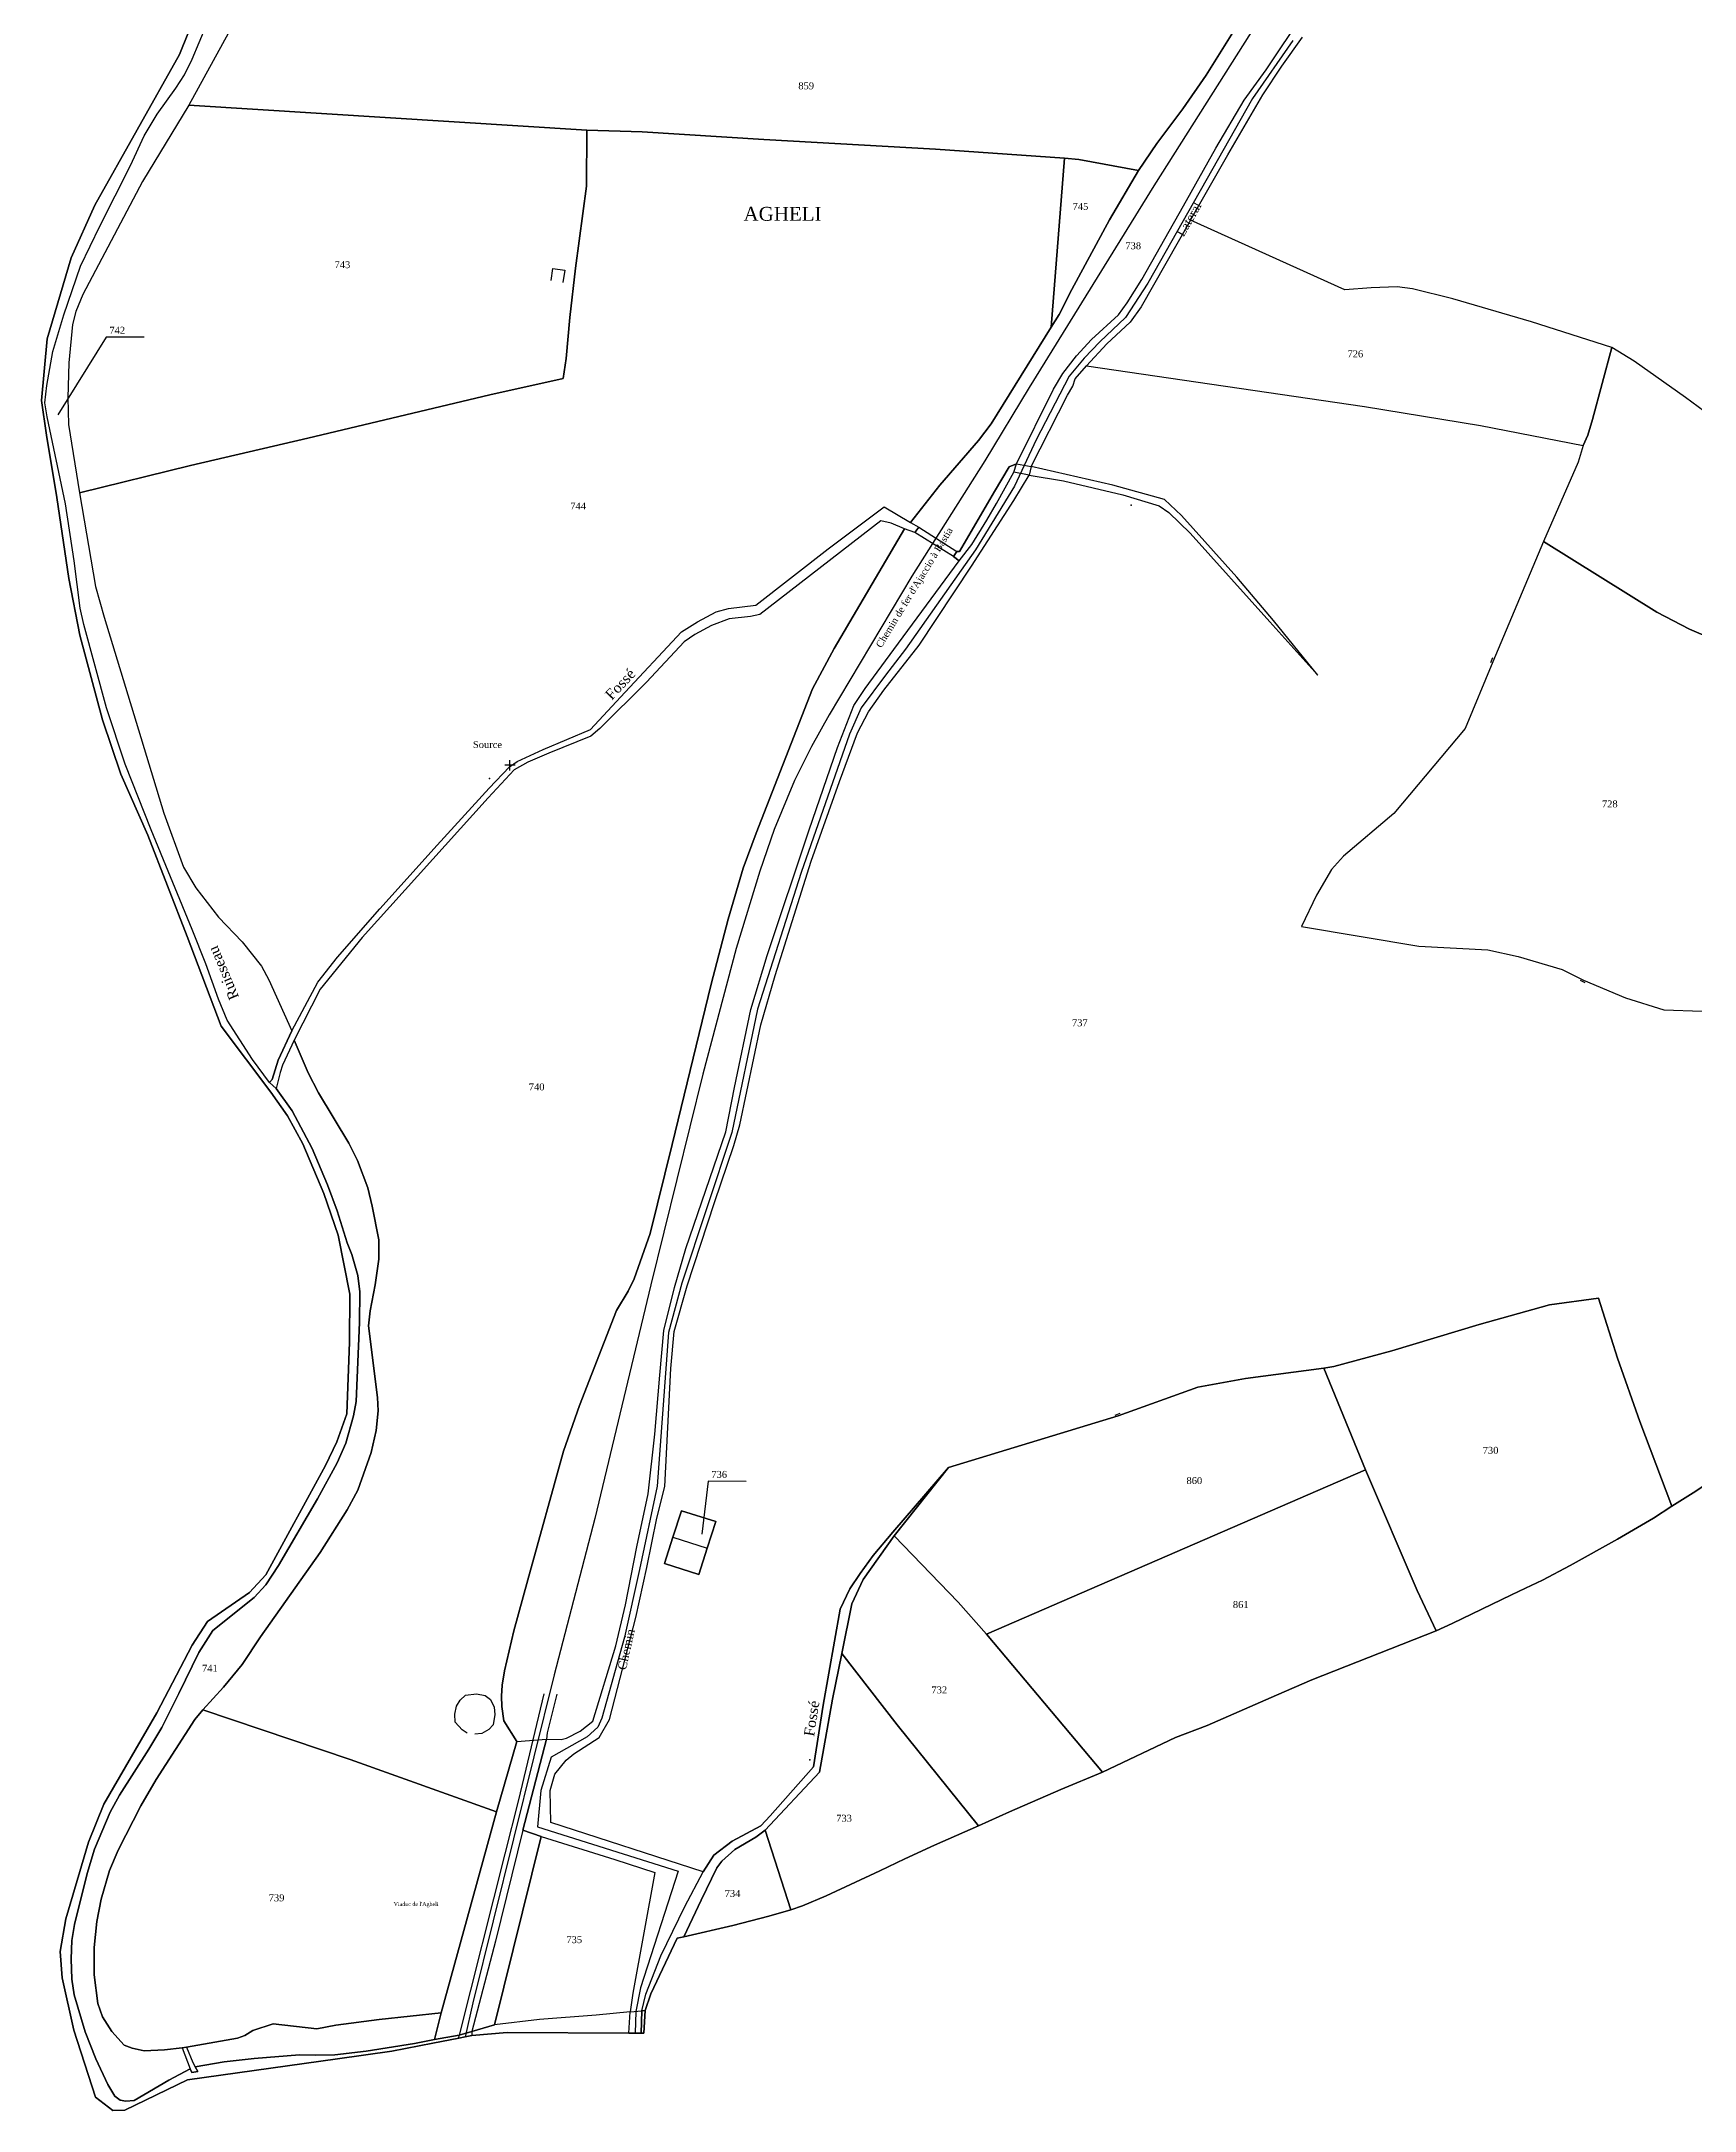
# Model space of a CAD drawing. Extents: x 1206804 to 1210977, y 6152742 to 6157901.
# Drawn here: x 1209074 to 1209551, y 6153873 to 6154469 of the extents above; entities that cross this region are included whole.
import ezdxf

# ---------------------------------------------------------------- set-up
doc = ezdxf.new("R2010")
doc.units = 0
doc.linetypes.add('CONTINU', pattern=[0])
doc.layers.get('0').update_dxf_attribs({"linetype": 'CONTINU'})
for name, color, linetype in [('1FLECHEFL', 7, 'CONTINU'), ('1LIEUDIT', 7, 'CONTINU'), ('1PARCELLE', 7, 'CONTINU'), ('1SUBDSECT', 7, 'CONTINU'), ('1TRONFLUV', 7, 'CONTINU'), ('1TROUPARCELLE', 7, 'CONTINU'), ('1ZONCOMM', 7, 'CONTINU'), ('3BATIDUR', 7, 'CONTINU'), ('3CALVAIRE', 7, 'CONTINU'), ('3CALVAIRETEX', 7, 'CONTINU'), ('3CHEMIN', 7, 'CONTINU'), ('3ENSIMMO', 7, 'CONTINU'), ('3FISCLINE', 7, 'CONTINUOUS'), ('3FLECHEPAR', 7, 'CONTINU'), ('3LIEUDITTEX', 7, 'CONTINU'), ('3MURNONMI', 7, 'CONTINU'), ('3PARCELLETEX', 7, 'CONTINU'), ('3PONT', 7, 'CONTINU'), ('3SNCF', 7, 'CONTINU'), ('3SNCFTEX', 7, 'CONTINU'), ('3TRONFLUVTEX', 7, 'CONTINU'), ('3ZONCOMMTEX', 7, 'CONTINU')]:
    doc.layers.add(name, color=color, linetype=linetype)
doc.styles.get("Standard").update_dxf_attribs({"font": 'Times New Roman'})

# ---------------------------------------------------------------- blocks, each defined once
blk = doc.blocks.new('FLECHRU1')
blk.add_point((0, 0))
blk = doc.blocks.new('MURNOMI')
blk.add_line((-0.75, 0.5), (0.75, 0.5))
blk = doc.blocks.new('DETATOPO')
for points in [[(-1.5, 0), (1.5, 0)], [(0, -1.5), (0, 1.5)]]:
    blk.add_lwpolyline(points)

msp = doc.modelspace()

# ---------------------------------------------------------------- linework, layer by layer
at = {"layer": '1LIEUDIT'}
msp.add_lwpolyline([(1209556.82, 6154055.23), (1209550.1, 6154050.75), (1209543.99, 6154046.9), (1209538.66, 6154043.44), (1209528.3, 6154037.48), (1209514.62, 6154029.81), (1209506.73, 6154025.66), (1209501.78, 6154023.32), (1209497.79, 6154021.41), (1209480.7, 6154013.1), (1209476.05, 6154011.07), (1209440.27, 6153996.88), (1209430.09, 6153992.45), (1209410.1, 6153983.76), (1209400.95, 6153980.29), (1209379.88, 6153970.32), (1209367.9, 6153965.33), (1209353.09, 6153958.86), (1209344.14, 6153954.88), (1209331.51, 6153949.25), (1209322.96, 6153945.3), (1209315.71, 6153941.87), (1209300.25, 6153934.68), (1209293.45, 6153931.76), (1209290.11, 6153930.69), (1209283.78, 6153928.87), (1209273.4, 6153926.18), (1209259.32, 6153922.85), (1209257.32, 6153922.53), (1209249.81, 6153906.43), (1209248.12, 6153901.68), (1209247.79, 6153895.13), (1209246.95, 6153895.13), (1209245.25, 6153895.14), (1209243.44, 6153895.15), (1209208.37, 6153895.33), (1209198.17, 6153894.45), (1209196.32, 6153894.09), (1209194.42, 6153893.72), (1209186.92, 6153892.24), (1209175.13, 6153889.89), (1209159.45, 6153887.69), (1209116.31, 6153881.64), (1209098.25, 6153872.98), (1209094.73, 6153872.81), (1209089.77, 6153876.66), (1209083.52, 6153896), (1209080.14, 6153911.09), (1209079.59, 6153918.66), (1209081.25, 6153928.05), (1209087.71, 6153950.17), (1209092.19, 6153961.07), (1209107.48, 6153987.45), (1209117.57, 6154006.93), (1209122.05, 6154013.69), (1209134.1, 6154022.09), (1209138.81, 6154027.2), (1209156.08, 6154058.67), (1209159.3, 6154065.45), (1209162.22, 6154073.53), (1209162.96, 6154094.15), (1209163.08, 6154108.04), (1209159.72, 6154125.06), (1209155.52, 6154137.01), (1209149.47, 6154151.28), (1209145.07, 6154159.39), (1209140.32, 6154166.2), (1209125.94, 6154185.22), (1209116.21, 6154211.06), (1209104.89, 6154240.26), (1209097.1, 6154257.86), (1209091.82, 6154273.44), (1209085.21, 6154297.89), (1209082.06, 6154314.22), (1209078.65, 6154337.52), (1209075.61, 6154355.45), (1209074.17, 6154365.51), (1209075.84, 6154383.21), (1209082.72, 6154406.6), (1209089.55, 6154421.72), (1209113.96, 6154465.11), (1209131.2, 6154507.91)], dxfattribs=at)
at = {"layer": '1PARCELLE'}
for points in [[(1209390.24, 6154431.72), (1209395.56, 6154439.52), (1209403.06, 6154449.48), (1209409.78, 6154459.17), (1209423.2, 6154480.68), (1209363.8, 6154482.04), (1209350.88, 6154482.64), (1209283.31, 6154484.6), (1209239.78, 6154485.8), (1209237.84, 6154485.78), (1209212.09, 6154488.73), (1209165.38, 6154493.16), (1209141.2, 6154495.15), (1209130.67, 6154476.09), (1209116.69, 6154450.58), (1209231.31, 6154443.34), (1209247.31, 6154442.85), (1209282.32, 6154440.69), (1209331.77, 6154437.91), (1209368.94, 6154435.24), (1209373.06, 6154434.85), (1209390.24, 6154431.72)], [(1209085.12, 6154338.88), (1209117.1, 6154346.73), (1209150.92, 6154354.59), (1209203.35, 6154367.11), (1209224.51, 6154371.84), (1209225.4, 6154377.57), (1209226.41, 6154389.37), (1209228.02, 6154403.59), (1209231.21, 6154427.25), (1209231.31, 6154443.34), (1209116.69, 6154450.58), (1209103.35, 6154428.52), (1209086.16, 6154395.98), (1209084.07, 6154391.06), (1209083.14, 6154387.33), (1209082.07, 6154376.3), (1209081.82, 6154366.24), (1209081.99, 6154358.54), (1209085.12, 6154338.88)], [(1209324.55, 6154330.36), (1209333.03, 6154341.05), (1209344.18, 6154353.94), (1209347.86, 6154358.71), (1209365.16, 6154386.6), (1209368.94, 6154435.24), (1209331.77, 6154437.91), (1209282.32, 6154440.69), (1209247.31, 6154442.85), (1209231.31, 6154443.34), (1209231.21, 6154427.25), (1209228.02, 6154403.59), (1209226.41, 6154389.37), (1209225.4, 6154377.57), (1209224.51, 6154371.84), (1209203.35, 6154367.11), (1209150.92, 6154354.59), (1209117.1, 6154346.73), (1209085.12, 6154338.88), (1209089.73, 6154311.87), (1209092.22, 6154303.04), (1209101.47, 6154272.79), (1209109.49, 6154246.58), (1209115.15, 6154231.02), (1209118.71, 6154225.05), (1209125.2, 6154216.59), (1209132, 6154209.5), (1209137.58, 6154202.52), (1209139.68, 6154198.53), (1209146.35, 6154183.91), (1209153.86, 6154197.92), (1209159.53, 6154205.11), (1209171.65, 6154219.04), (1209188.22, 6154237.36), (1209203.23, 6154253.75), (1209209.04, 6154259.9), (1209211.28, 6154261.47), (1209218.72, 6154264.95), (1209232.39, 6154270.72), (1209241.01, 6154280.01), (1209258.65, 6154298.8), (1209263.21, 6154301.73), (1209268.57, 6154304.55), (1209272.15, 6154305.53), (1209279.99, 6154306.52), (1209300.89, 6154322.7), (1209317.01, 6154334.84), (1209324.55, 6154330.36)], [(1209365.16, 6154386.6), (1209367.38, 6154390.24), (1209371.09, 6154397.44), (1209381.92, 6154417.51), (1209390.24, 6154431.72), (1209373.06, 6154434.85), (1209368.94, 6154435.24), (1209365.16, 6154386.6)], [(1209526.69, 6154380.77), (1209503.5, 6154388.1), (1209480.81, 6154394.77), (1209469.25, 6154397.59), (1209464.85, 6154398.18), (1209457.32, 6154397.89), (1209449.77, 6154397.32), (1209405.3, 6154417.38), (1209391.06, 6154392.43), (1209387.86, 6154388.02), (1209381.15, 6154381.79), (1209375.3, 6154375.44), (1209455.37, 6154363.76), (1209488.82, 6154358.27), (1209518.4, 6154352.47), (1209519.73, 6154355.44), (1209521.13, 6154360.02), (1209526.69, 6154380.77)], [(1209205.32, 6153958.93), (1209211.14, 6153979.18), (1209207.4, 6153985.08), (1209206.82, 6153989.23), (1209206.76, 6153992.24), (1209206.96, 6153995.41), (1209207.59, 6153999.5), (1209210.29, 6154011.04), (1209214.33, 6154025.72), (1209224.6, 6154062.79), (1209229.2, 6154075.96), (1209239.91, 6154103.32), (1209243.28, 6154108.88), (1209244.99, 6154112.39), (1209249.6, 6154125.5), (1209255.89, 6154151.13), (1209267.19, 6154197.3), (1209272.1, 6154216.04), (1209276.42, 6154230.72), (1209280.09, 6154240.84), (1209296.36, 6154282.4), (1209302.58, 6154293.98), (1209322.83, 6154328.51), (1209319, 6154330.08), (1209316.05, 6154330.76), (1209281.15, 6154303.86), (1209278.45, 6154303.26), (1209272.37, 6154302.56), (1209267.29, 6154300.68), (1209262.48, 6154298.03), (1209259.33, 6154295.93), (1209248.57, 6154284.34), (1209235.12, 6154270.98), (1209232.45, 6154268.73), (1209220.35, 6154263.88), (1209214.35, 6154261.24), (1209210.41, 6154259.02), (1209202.88, 6154251.01), (1209166.61, 6154210.75), (1209154.5, 6154195.9), (1209146.97, 6154181.16), (1209151.02, 6154171.8), (1209154.01, 6154165.99), (1209162.74, 6154151.56), (1209165.27, 6154146.51), (1209168.26, 6154138.64), (1209169.5, 6154133.4), (1209171.38, 6154123.67), (1209171.42, 6154118.11), (1209170.32, 6154110.73), (1209168.94, 6154103.26), (1209168.47, 6154098.91), (1209171.05, 6154078.21), (1209171.19, 6154074.43), (1209170.63, 6154068.72), (1209169.16, 6154062.38), (1209165.31, 6154051.54), (1209162.31, 6154045.87), (1209154.48, 6154033.61), (1209137.35, 6154009.3), (1209132.04, 6154001.31), (1209126.62, 6153994.81), (1209120.67, 6153988.23), (1209163.17, 6153973.92), (1209205.32, 6153958.93)], [(1209187.4, 6153893.25), (1209189.35, 6153901.02), (1209171.47, 6153899.06), (1209158.97, 6153897.42), (1209153.54, 6153896.4), (1209140.98, 6153897.78), (1209135.14, 6153895.9), (1209132.76, 6153894.46), (1209130.67, 6153893.72), (1209116, 6153891.05), (1209114.73, 6153890.93), (1209109.62, 6153890.32), (1209103.81, 6153890.01), (1209100.3, 6153890.79), (1209098.04, 6153891.71), (1209094.51, 6153895.59), (1209091.79, 6153899.78), (1209090.46, 6153903.7), (1209089.37, 6153911.97), (1209089.4, 6153919.82), (1209090.11, 6153927.32), (1209091.42, 6153933.75), (1209093.8, 6153942.02), (1209096.28, 6153947.83), (1209102.83, 6153960.61), (1209107.21, 6153968.19), (1209118.34, 6153985.47), (1209120.67, 6153988.23), (1209126.62, 6153994.81), (1209132.04, 6154001.31), (1209137.35, 6154009.3), (1209154.48, 6154033.61), (1209162.31, 6154045.87), (1209165.31, 6154051.54), (1209169.16, 6154062.38), (1209170.63, 6154068.72), (1209171.19, 6154074.43), (1209171.05, 6154078.21), (1209168.47, 6154098.91), (1209168.94, 6154103.26), (1209170.32, 6154110.73), (1209171.42, 6154118.11), (1209171.38, 6154123.67), (1209169.5, 6154133.4), (1209168.26, 6154138.64), (1209165.27, 6154146.51), (1209162.74, 6154151.56), (1209154.01, 6154165.99), (1209151.02, 6154171.8), (1209146.97, 6154181.16), (1209143.68, 6154173.94), (1209142.94, 6154171.85), (1209141.85, 6154167.26), (1209146.4, 6154160.81), (1209152.19, 6154149.99), (1209156.6, 6154139.56), (1209159.44, 6154132.04), (1209162.31, 6154122.83), (1209163.62, 6154119.45), (1209165.33, 6154113.36), (1209165.9, 6154108.73), (1209165.86, 6154099.86), (1209164.85, 6154077.08), (1209164.14, 6154072.94), (1209161.94, 6154065.12), (1209159.37, 6154059.46), (1209153.69, 6154049.07), (1209142.48, 6154029.89), (1209138.84, 6154024.24), (1209135.48, 6154020.59), (1209123.58, 6154011.11), (1209119.52, 6154004.76), (1209113.82, 6153992.96), (1209108.9, 6153983.19), (1209105.15, 6153976.94), (1209096.64, 6153963.71), (1209093.97, 6153958.79), (1209089.52, 6153948.12), (1209087.38, 6153941.12), (1209083.76, 6153926.47), (1209082.97, 6153921.79), (1209082.75, 6153916.57), (1209082.97, 6153910.71), (1209083.65, 6153906.19), (1209086.78, 6153895.55), (1209089.88, 6153887.7), (1209093.3, 6153880.32), (1209095.36, 6153877.01), (1209096.9, 6153875.78), (1209098.55, 6153875.52), (1209100.94, 6153875.75), (1209110.93, 6153881.57), (1209117.01, 6153884.81), (1209117.49, 6153883.82), (1209119.21, 6153884.06), (1209118.48, 6153885.39), (1209126.88, 6153886.88), (1209135.5, 6153887.83), (1209148.58, 6153888.86), (1209153.05, 6153888.76), (1209158.68, 6153888.84), (1209167.73, 6153889.91), (1209181.7, 6153892.17), (1209187.4, 6153893.25)], [(1209543.99, 6154046.9), (1209538.66, 6154043.44), (1209528.3, 6154037.48), (1209514.62, 6154029.81), (1209506.73, 6154025.66), (1209501.78, 6154023.32), (1209497.79, 6154021.41), (1209480.7, 6154013.1), (1209476.05, 6154011.07), (1209470.62, 6154022.66), (1209455.71, 6154057.43), (1209443.64, 6154086.66), (1209446.6, 6154087.19), (1209463.24, 6154091.65), (1209488.46, 6154099.24), (1209508.7, 6154104.97), (1209522.82, 6154106.85), (1209528.31, 6154089.57), (1209534.75, 6154071.37), (1209543.99, 6154046.9)], [(1209335.5, 6154058.06), (1209384.43, 6154072.97), (1209407.34, 6154081.18), (1209421.09, 6154083.72), (1209443.64, 6154086.66), (1209455.71, 6154057.43), (1209346.48, 6154010.09), (1209338.35, 6154019.3), (1209319.91, 6154038.39), (1209335.5, 6154058.06)], [(1209476.05, 6154011.07), (1209440.27, 6153996.88), (1209430.09, 6153992.45), (1209410.1, 6153983.76), (1209400.95, 6153980.29), (1209379.88, 6153970.32), (1209346.48, 6154010.09), (1209455.71, 6154057.43), (1209470.62, 6154022.66), (1209476.05, 6154011.07)], [(1209256.11, 6154037.98), (1209253.7, 6154030.46), (1209263.6, 6154027.22), (1209265.98, 6154034.83), (1209268.49, 6154042.52), (1209258.62, 6154045.6), (1209256.11, 6154037.98)], [(1209379.88, 6153970.32), (1209367.9, 6153965.33), (1209353.09, 6153958.86), (1209344.14, 6153954.88), (1209320.75, 6153983.91), (1209304.84, 6154004.48), (1209307.68, 6154018.85), (1209310.93, 6154025.77), (1209319.91, 6154038.39), (1209338.35, 6154019.3), (1209346.48, 6154010.09), (1209379.88, 6153970.32)], [(1209344.14, 6153954.88), (1209331.51, 6153949.25), (1209322.96, 6153945.3), (1209315.71, 6153941.87), (1209300.25, 6153934.68), (1209293.45, 6153931.76), (1209290.11, 6153930.69), (1209282.75, 6153953.65), (1209298.39, 6153970.27), (1209302.14, 6153991.33), (1209304.84, 6154004.48), (1209320.75, 6153983.91), (1209344.14, 6153954.88)], [(1209189.35, 6153901.02), (1209205.32, 6153958.93), (1209163.17, 6153973.92), (1209120.67, 6153988.23), (1209118.34, 6153985.47), (1209107.21, 6153968.19), (1209102.83, 6153960.61), (1209096.28, 6153947.83), (1209093.8, 6153942.02), (1209091.42, 6153933.75), (1209090.11, 6153927.32), (1209089.4, 6153919.82), (1209089.37, 6153911.97), (1209090.46, 6153903.7), (1209091.79, 6153899.78), (1209094.51, 6153895.59), (1209098.04, 6153891.71), (1209100.3, 6153890.79), (1209103.81, 6153890.01), (1209109.62, 6153890.32), (1209114.73, 6153890.93), (1209116, 6153891.05), (1209130.67, 6153893.72), (1209132.76, 6153894.46), (1209135.14, 6153895.9), (1209140.98, 6153897.78), (1209153.54, 6153896.4), (1209158.97, 6153897.42), (1209171.47, 6153899.06), (1209189.35, 6153901.02)], [(1209218.16, 6153951.82), (1209239.37, 6153945.19), (1209250.93, 6153941.36), (1209244.58, 6153906.63), (1209243.8, 6153901.29), (1209234.02, 6153900.34), (1209217.74, 6153899.05), (1209204.74, 6153897.52), (1209218.16, 6153951.82)], [(1209290.11, 6153930.69), (1209283.78, 6153928.87), (1209273.4, 6153926.18), (1209259.32, 6153922.85), (1209264.24, 6153933.39), (1209268.77, 6153942.71), (1209270.27, 6153944.69), (1209273.94, 6153948.03), (1209280.04, 6153951.58), (1209282.75, 6153953.65), (1209290.11, 6153930.69)]]:
    msp.add_lwpolyline(points, close=True, dxfattribs=at)
for points in [[(1209423.2, 6154480.68), (1209409.78, 6154459.17), (1209403.06, 6154449.48), (1209395.56, 6154439.52), (1209390.24, 6154431.72), (1209381.92, 6154417.51), (1209371.09, 6154397.44), (1209367.38, 6154390.24), (1209365.16, 6154386.6), (1209347.86, 6154358.71), (1209344.18, 6154353.94), (1209333.03, 6154341.05), (1209324.55, 6154330.36), (1209327, 6154328.97), (1209325.86, 6154327.4), (1209322.83, 6154328.51), (1209302.58, 6154293.98), (1209296.36, 6154282.4), (1209280.09, 6154240.84), (1209276.42, 6154230.72), (1209272.1, 6154216.04), (1209267.19, 6154197.3), (1209255.89, 6154151.13), (1209249.6, 6154125.5), (1209244.99, 6154112.39), (1209243.28, 6154108.88), (1209239.91, 6154103.32), (1209229.2, 6154075.96), (1209224.6, 6154062.79), (1209214.33, 6154025.72), (1209210.29, 6154011.04), (1209207.59, 6153999.5), (1209206.96, 6153995.41), (1209206.76, 6153992.24), (1209206.82, 6153989.23), (1209207.4, 6153985.08), (1209211.14, 6153979.18), (1209205.32, 6153958.93), (1209189.35, 6153901.02), (1209187.4, 6153893.25), (1209194.59, 6153894.59), (1209198.24, 6153895.64), (1209204.74, 6153897.52), (1209218.16, 6153951.82), (1209212.85, 6153953.62), (1209219.72, 6153979.81), (1209223.98, 6153979.68), (1209225.45, 6153980.11), (1209229.46, 6153982.13), (1209233.09, 6153984.99), (1209239.67, 6154006.7), (1209242.52, 6154018.55), (1209245.75, 6154035.23), (1209248.98, 6154050.51), (1209250.93, 6154067.64), (1209252.35, 6154084.67), (1209253.55, 6154097.58), (1209256.64, 6154109.94), (1209259.87, 6154121.14), (1209271.43, 6154154.75), (1209273.91, 6154167.52), (1209278.57, 6154190.04), (1209283.29, 6154205.6), (1209295.4, 6154241.79), (1209303.56, 6154265.54), (1209308.28, 6154277.61), (1209311.5, 6154282.45), (1209319.77, 6154293.72), (1209338.58, 6154319.25), (1209337.02, 6154320.51), (1209337.98, 6154322), (1209338.74, 6154321.92), (1209348.75, 6154339.28), (1209353, 6154346.36), (1209355.09, 6154347.24), (1209365.79, 6154368.72), (1209368.52, 6154373.22), (1209372.41, 6154378.34), (1209376.78, 6154383.08), (1209384.52, 6154390.17), (1209387.05, 6154393.6), (1209391.27, 6154400.33), (1209403.27, 6154421.5), (1209412.53, 6154438.12), (1209420.69, 6154452.03), (1209427.08, 6154460.77), (1209437.88, 6154476.98)], [(1209130.67, 6154476.09), (1209116.69, 6154450.58), (1209103.35, 6154428.52), (1209086.16, 6154395.98), (1209084.07, 6154391.06), (1209083.14, 6154387.33), (1209082.07, 6154376.3), (1209081.82, 6154366.24), (1209081.99, 6154358.54), (1209085.12, 6154338.88), (1209085.12, 6154338.88), (1209089.73, 6154311.87), (1209092.22, 6154303.04), (1209101.47, 6154272.79), (1209109.49, 6154246.58), (1209115.15, 6154231.02), (1209118.71, 6154225.05), (1209125.2, 6154216.59), (1209132, 6154209.5), (1209137.58, 6154202.52), (1209139.68, 6154198.53), (1209146.35, 6154183.91), (1209142.37, 6154175.41), (1209140.66, 6154169.88), (1209139.87, 6154169.02), (1209135, 6154175.64), (1209127.74, 6154186.95), (1209125.24, 6154192.97), (1209121.58, 6154203.18), (1209117.62, 6154213.1), (1209105.85, 6154241.79), (1209098.32, 6154260.74), (1209092.94, 6154276.97), (1209086.37, 6154300.9), (1209085.32, 6154305.64), (1209083.62, 6154319.27), (1209081.12, 6154335.67), (1209075.79, 6154360.79), (1209075.13, 6154364.77), (1209075.75, 6154369.8), (1209077.46, 6154379.59), (1209080.67, 6154390.11), (1209085.41, 6154404.13), (1209091.04, 6154415.68), (1209099.81, 6154433.13), (1209103.83, 6154441.69), (1209107.57, 6154447.93), (1209112.95, 6154455.46), (1209115.39, 6154459.24), (1209117.59, 6154463.79), (1209123.68, 6154478.21)], [(1209578.88, 6154343.46), (1209547.93, 6154366.34), (1209533.1, 6154376.79), (1209526.69, 6154380.77), (1209503.5, 6154388.1), (1209480.81, 6154394.77), (1209469.25, 6154397.59), (1209464.85, 6154398.18), (1209457.32, 6154397.89), (1209449.77, 6154397.32), (1209405.3, 6154417.38), (1209416.05, 6154436.2), (1209426.15, 6154453.57), (1209431.54, 6154461.78), (1209437.5, 6154470.16)], [(1209578.88, 6154343.46), (1209547.93, 6154366.34), (1209533.1, 6154376.79), (1209526.69, 6154380.77), (1209521.13, 6154360.02), (1209519.73, 6154355.44), (1209518.4, 6154352.47), (1209517.01, 6154347.66), (1209506.96, 6154324.89), (1209539.61, 6154304.45), (1209549.02, 6154299.62), (1209573.17, 6154289.32)], [(1209556.82, 6154055.23), (1209550.1, 6154050.75), (1209543.99, 6154046.9), (1209534.75, 6154071.37), (1209528.31, 6154089.57), (1209522.82, 6154106.85), (1209508.7, 6154104.97), (1209488.46, 6154099.24), (1209463.24, 6154091.65), (1209446.6, 6154087.19), (1209443.64, 6154086.66), (1209421.09, 6154083.72), (1209407.34, 6154081.18), (1209384.43, 6154072.97), (1209335.5, 6154058.06), (1209319.51, 6154039.49), (1209313.85, 6154032.69), (1209310.06, 6154027.51), (1209307.09, 6154023.09), (1209304.35, 6154017.24), (1209299.4, 6153989.62), (1209296.67, 6153971.88), (1209284.17, 6153957.69), (1209281.5, 6153954.88), (1209273.18, 6153950.44), (1209267.89, 6153946.4), (1209264.82, 6153941.61), (1209220.98, 6153955.85), (1209220.98, 6153955.85), (1209220.75, 6153964.99), (1209222.14, 6153969.76), (1209225.34, 6153973.73), (1209227.61, 6153975.6), (1209234.84, 6153980.28), (1209237.9, 6153985.47), (1209245.41, 6154014.9), (1209248.6, 6154029.26), (1209251.55, 6154043.51), (1209253.85, 6154052.63), (1209255.57, 6154086.59), (1209256.45, 6154097.29), (1209260.2, 6154110.4), (1209268.07, 6154134.38), (1209273.73, 6154150.88), (1209275.37, 6154156.79), (1209281.44, 6154185.56), (1209285.55, 6154199.78), (1209295.99, 6154232.77), (1209304.12, 6154255.73), (1209309.32, 6154269.7), (1209312.47, 6154275.78), (1209316.95, 6154282.01), (1209327.09, 6154294.99), (1209342.17, 6154317.77), (1209354.36, 6154336.65), (1209358.74, 6154344), (1209368.71, 6154342.29), (1209385.75, 6154338.29), (1209396.21, 6154335.08), (1209399.07, 6154333.24), (1209405.13, 6154327.23), (1209428.12, 6154301.74), (1209441.98, 6154286.33), (1209429.18, 6154302.12), (1209418.61, 6154314.59), (1209402.67, 6154332.32), (1209397.74, 6154336.93), (1209382.9, 6154341.06), (1209359.37, 6154346.49), (1209369.83, 6154366.98), (1209371.32, 6154369.57), (1209372.07, 6154371.7), (1209375.3, 6154375.44), (1209455.37, 6154363.76), (1209488.82, 6154358.27), (1209518.4, 6154352.47), (1209517.01, 6154347.66), (1209506.96, 6154324.89), (1209492.38, 6154290.16), (1209484.39, 6154270.93), (1209463.87, 6154246.44), (1209449.34, 6154234.16), (1209445.88, 6154230.34), (1209441.54, 6154222.98), (1209437.25, 6154213.98), (1209471.07, 6154208.28), (1209490.95, 6154207.25), (1209499.68, 6154205.25), (1209512.33, 6154201.5), (1209518.53, 6154198.48), (1209530.65, 6154193.4), (1209541.69, 6154189.95), (1209563.74, 6154189.19)], [(1209573.17, 6154289.32), (1209549.02, 6154299.62), (1209539.61, 6154304.45), (1209506.96, 6154324.89), (1209492.38, 6154290.16), (1209484.39, 6154270.93), (1209463.87, 6154246.44), (1209449.34, 6154234.16), (1209445.88, 6154230.34), (1209441.54, 6154222.98), (1209437.25, 6154213.98), (1209471.07, 6154208.28), (1209490.95, 6154207.25), (1209499.68, 6154205.25), (1209512.33, 6154201.5), (1209518.53, 6154198.48), (1209530.65, 6154193.4), (1209541.69, 6154189.95), (1209563.74, 6154189.19)]]:
    msp.add_lwpolyline(points, dxfattribs=at)
at = {"layer": '1SUBDSECT'}
msp.add_lwpolyline([(1209131.2, 6154507.91), (1209113.96, 6154465.11), (1209089.55, 6154421.72), (1209082.72, 6154406.6), (1209075.84, 6154383.21), (1209074.17, 6154365.51), (1209075.61, 6154355.45), (1209078.65, 6154337.52), (1209082.06, 6154314.22), (1209085.21, 6154297.89), (1209091.82, 6154273.44), (1209097.1, 6154257.86), (1209104.89, 6154240.26), (1209116.21, 6154211.06), (1209125.94, 6154185.22), (1209140.32, 6154166.2), (1209145.07, 6154159.39), (1209149.47, 6154151.28), (1209155.52, 6154137.01), (1209159.72, 6154125.06), (1209163.08, 6154108.04), (1209162.96, 6154094.15), (1209162.22, 6154073.53), (1209159.3, 6154065.45), (1209156.08, 6154058.67), (1209138.81, 6154027.2), (1209134.1, 6154022.09), (1209122.05, 6154013.69), (1209117.57, 6154006.93), (1209107.48, 6153987.45), (1209092.19, 6153961.07), (1209087.71, 6153950.17), (1209081.25, 6153928.05), (1209079.59, 6153918.66), (1209080.14, 6153911.09), (1209083.52, 6153896), (1209089.77, 6153876.66), (1209094.73, 6153872.81), (1209098.25, 6153872.98), (1209116.31, 6153881.64), (1209159.45, 6153887.69), (1209175.13, 6153889.89), (1209186.92, 6153892.24), (1209194.42, 6153893.72), (1209196.32, 6153894.09), (1209198.17, 6153894.45), (1209208.37, 6153895.33), (1209243.44, 6153895.15), (1209245.25, 6153895.14), (1209246.95, 6153895.13), (1209247.79, 6153895.13), (1209248.12, 6153901.68), (1209249.81, 6153906.43), (1209257.32, 6153922.53), (1209259.32, 6153922.85), (1209273.4, 6153926.18), (1209283.78, 6153928.87), (1209290.11, 6153930.69), (1209293.45, 6153931.76), (1209300.25, 6153934.68), (1209315.71, 6153941.87), (1209322.96, 6153945.3), (1209331.51, 6153949.25), (1209344.14, 6153954.88), (1209353.09, 6153958.86), (1209367.9, 6153965.33), (1209379.88, 6153970.32), (1209400.95, 6153980.29), (1209410.1, 6153983.76), (1209430.09, 6153992.45), (1209440.27, 6153996.88), (1209476.05, 6154011.07), (1209480.7, 6154013.1), (1209497.79, 6154021.41), (1209501.78, 6154023.32), (1209506.73, 6154025.66), (1209514.62, 6154029.81), (1209528.3, 6154037.48), (1209538.66, 6154043.44), (1209543.99, 6154046.9), (1209550.1, 6154050.75), (1209556.82, 6154055.23)], dxfattribs=at)
at = {"layer": '1TRONFLUV'}
msp.add_lwpolyline([(1209131.2, 6154507.91), (1209113.96, 6154465.11), (1209089.55, 6154421.72), (1209082.72, 6154406.6), (1209075.84, 6154383.21), (1209074.17, 6154365.51), (1209075.61, 6154355.45), (1209078.65, 6154337.52), (1209082.06, 6154314.22), (1209085.21, 6154297.89), (1209091.82, 6154273.44), (1209097.1, 6154257.86), (1209104.89, 6154240.26), (1209116.21, 6154211.06), (1209125.94, 6154185.22), (1209140.32, 6154166.2), (1209145.07, 6154159.39), (1209149.47, 6154151.28), (1209155.52, 6154137.01), (1209159.72, 6154125.06), (1209163.08, 6154108.04), (1209162.96, 6154094.15), (1209162.22, 6154073.53), (1209159.3, 6154065.45), (1209156.08, 6154058.67), (1209138.81, 6154027.2), (1209134.1, 6154022.09), (1209122.05, 6154013.69), (1209117.57, 6154006.93), (1209107.48, 6153987.45), (1209092.19, 6153961.07), (1209087.71, 6153950.17), (1209081.25, 6153928.05), (1209079.59, 6153918.66), (1209080.14, 6153911.09), (1209083.52, 6153896), (1209089.77, 6153876.66), (1209094.73, 6153872.81), (1209098.25, 6153872.98), (1209116.31, 6153881.64), (1209159.45, 6153887.69), (1209175.13, 6153889.89), (1209186.92, 6153892.24), (1209194.42, 6153893.72), (1209196.32, 6153894.09), (1209198.17, 6153894.45), (1209208.37, 6153895.33), (1209243.44, 6153895.15), (1209243.8, 6153901.29), (1209234.02, 6153900.34), (1209217.74, 6153899.05), (1209204.74, 6153897.52), (1209198.24, 6153895.64), (1209194.59, 6153894.59), (1209187.4, 6153893.25), (1209181.7, 6153892.17), (1209167.73, 6153889.91), (1209158.68, 6153888.84), (1209153.05, 6153888.76), (1209148.58, 6153888.86), (1209135.5, 6153887.83), (1209126.88, 6153886.88), (1209118.48, 6153885.39), (1209119.21, 6153884.06), (1209117.49, 6153883.82), (1209117.01, 6153884.81), (1209110.93, 6153881.57), (1209100.94, 6153875.75), (1209098.55, 6153875.52), (1209096.9, 6153875.78), (1209095.36, 6153877.01), (1209093.3, 6153880.32), (1209089.88, 6153887.7), (1209086.78, 6153895.55), (1209083.65, 6153906.19), (1209082.97, 6153910.71), (1209082.75, 6153916.57), (1209082.97, 6153921.79), (1209083.76, 6153926.47), (1209087.38, 6153941.12), (1209089.52, 6153948.12), (1209093.97, 6153958.79), (1209096.64, 6153963.71), (1209105.15, 6153976.94), (1209108.9, 6153983.19), (1209113.82, 6153992.96), (1209119.52, 6154004.76), (1209123.58, 6154011.11), (1209135.48, 6154020.59), (1209138.84, 6154024.24), (1209142.48, 6154029.89), (1209153.69, 6154049.07), (1209159.37, 6154059.46), (1209161.94, 6154065.12), (1209164.14, 6154072.94), (1209164.85, 6154077.08), (1209165.86, 6154099.86), (1209165.9, 6154108.73), (1209165.33, 6154113.36), (1209163.62, 6154119.45), (1209162.31, 6154122.83), (1209159.44, 6154132.04), (1209156.6, 6154139.56), (1209152.19, 6154149.99), (1209146.4, 6154160.81), (1209141.85, 6154167.26), (1209139.87, 6154169.02), (1209135, 6154175.64), (1209127.74, 6154186.95), (1209125.24, 6154192.97), (1209121.58, 6154203.18), (1209117.62, 6154213.1), (1209105.85, 6154241.79), (1209098.32, 6154260.74), (1209092.94, 6154276.97), (1209086.37, 6154300.9), (1209085.32, 6154305.64), (1209083.62, 6154319.27), (1209081.12, 6154335.67), (1209075.79, 6154360.79), (1209075.13, 6154364.77), (1209075.75, 6154369.8), (1209077.46, 6154379.59), (1209080.67, 6154390.11), (1209085.41, 6154404.13), (1209091.04, 6154415.68), (1209099.81, 6154433.13), (1209103.83, 6154441.69), (1209107.57, 6154447.93), (1209112.95, 6154455.46), (1209115.39, 6154459.24), (1209117.59, 6154463.79), (1209123.68, 6154478.21)], dxfattribs=at)
for points in [[(1209355.09, 6154347.24), (1209353, 6154346.36), (1209348.75, 6154339.28), (1209338.74, 6154321.92), (1209337.98, 6154322), (1209337.02, 6154320.51), (1209338.58, 6154319.25), (1209342.28, 6154323.96), (1209346.6, 6154330.97), (1209349.34, 6154335.8), (1209354.35, 6154344.78), (1209355.09, 6154347.24)], [(1209359.37, 6154346.49), (1209358.74, 6154344), (1209368.71, 6154342.29), (1209385.75, 6154338.29), (1209396.21, 6154335.08), (1209399.07, 6154333.24), (1209405.13, 6154327.23), (1209428.12, 6154301.74), (1209441.98, 6154286.33), (1209429.18, 6154302.12), (1209418.61, 6154314.59), (1209402.67, 6154332.32), (1209397.74, 6154336.93), (1209382.9, 6154341.06), (1209359.37, 6154346.49)], [(1209139.87, 6154169.02), (1209140.66, 6154169.88), (1209142.37, 6154175.41), (1209146.35, 6154183.91), (1209153.86, 6154197.92), (1209159.53, 6154205.11), (1209171.65, 6154219.04), (1209188.22, 6154237.36), (1209203.23, 6154253.75), (1209209.04, 6154259.9), (1209211.28, 6154261.47), (1209218.72, 6154264.95), (1209232.39, 6154270.72), (1209241.01, 6154280.01), (1209258.65, 6154298.8), (1209263.21, 6154301.73), (1209268.57, 6154304.55), (1209272.15, 6154305.53), (1209279.99, 6154306.52), (1209300.89, 6154322.7), (1209317.01, 6154334.84), (1209324.55, 6154330.36), (1209327, 6154328.97), (1209325.86, 6154327.4), (1209322.83, 6154328.51), (1209319, 6154330.08), (1209316.05, 6154330.76), (1209281.15, 6154303.86), (1209278.45, 6154303.26), (1209272.37, 6154302.56), (1209267.29, 6154300.68), (1209262.48, 6154298.03), (1209259.33, 6154295.93), (1209248.57, 6154284.34), (1209235.12, 6154270.98), (1209232.45, 6154268.73), (1209220.35, 6154263.88), (1209214.35, 6154261.24), (1209210.41, 6154259.02), (1209202.88, 6154251.01), (1209166.61, 6154210.75), (1209154.5, 6154195.9), (1209146.97, 6154181.16), (1209143.68, 6154173.94), (1209142.94, 6154171.85), (1209141.85, 6154167.26), (1209139.87, 6154169.02)], [(1209247.18, 6153901.53), (1209248.31, 6153906.38), (1209252.65, 6153917.42), (1209259.56, 6153931.66), (1209264.82, 6153941.61), (1209267.89, 6153946.4), (1209273.18, 6153950.44), (1209281.5, 6153954.88), (1209284.17, 6153957.69), (1209296.67, 6153971.88), (1209299.4, 6153989.62), (1209304.35, 6154017.24), (1209307.09, 6154023.09), (1209310.06, 6154027.51), (1209313.85, 6154032.69), (1209319.51, 6154039.49), (1209335.5, 6154058.06), (1209319.91, 6154038.39), (1209310.93, 6154025.77), (1209307.68, 6154018.85), (1209304.84, 6154004.48), (1209302.14, 6153991.33), (1209298.39, 6153970.27), (1209282.75, 6153953.65), (1209280.04, 6153951.58), (1209273.94, 6153948.03), (1209270.27, 6153944.69), (1209268.77, 6153942.71), (1209264.24, 6153933.39), (1209259.32, 6153922.85), (1209257.32, 6153922.53), (1209249.81, 6153906.43), (1209248.12, 6153901.68), (1209247.18, 6153901.53)], [(1209247.18, 6153901.53), (1209248.12, 6153901.68), (1209247.79, 6153895.13), (1209246.95, 6153895.13), (1209247.18, 6153901.53)]]:
    msp.add_lwpolyline(points, close=True, dxfattribs=at)
at = {"layer": '1TROUPARCELLE'}
msp.add_lwpolyline([(1209253.7, 6154030.46), (1209256.11, 6154037.98), (1209258.62, 6154045.6), (1209268.49, 6154042.52), (1209265.98, 6154034.83), (1209263.6, 6154027.22), (1209253.7, 6154030.46)], close=True, dxfattribs=at)
at = {"layer": '1ZONCOMM'}
msp.add_lwpolyline([(1209434.78, 6154469.2), (1209423.15, 6154452.46), (1209392.93, 6154399.28), (1209386.53, 6154389.37), (1209379.11, 6154382.41), (1209374.6, 6154377.7), (1209370.32, 6154372.43), (1209360.84, 6154354.17), (1209354.54, 6154340.8), (1209343.33, 6154322.43), (1209323.18, 6154293.8), (1209317.36, 6154286.36), (1209310.38, 6154276.92), (1209307.01, 6154269.3), (1209293.05, 6154229.52), (1209280.51, 6154190.09), (1209273.13, 6154154.58), (1209258.69, 6154111.22), (1209254.89, 6154096.99), (1209251.58, 6154052.72), (1209246.51, 6154028.69), (1209242.17, 6154009.2), (1209235.67, 6153985.83), (1209234.53, 6153983.28), (1209231.41, 6153980.45), (1209221.04, 6153974.66), (1209218.12, 6153965.07), (1209217.12, 6153954.61), (1209257.68, 6153941.75), (1209246.75, 6153908.21), (1209245.49, 6153901.41), (1209245.25, 6153895.14)], dxfattribs=at)
at = {"layer": '3BATIDUR'}
msp.add_lwpolyline([(1209265.98, 6154034.83), (1209268.49, 6154042.52), (1209258.62, 6154045.6), (1209256.11, 6154037.98), (1209265.98, 6154034.83)], close=True, dxfattribs=at)
at = {"layer": '3CHEMIN'}
for points in [[(1209114.73, 6153890.93), (1209117.01, 6153884.81)], [(1209116, 6153891.05), (1209117.77, 6153886.68), (1209118.48, 6153885.39)]]:
    msp.add_lwpolyline(points, dxfattribs=at)
at = {"layer": '3FISCLINE'}
for points in [[(1209221.02, 6154400.05), (1209221.54, 6154403.46), (1209225.02, 6154403.01), (1209224.4, 6154399.43)], [(1209196.81, 6153981.51), (1209195.41, 6153982.48), (1209193.44, 6153984.75), (1209193.26, 6153987.04), (1209193.76, 6153989.28), (1209194.86, 6153991.03), (1209196.35, 6153992.45), (1209199.55, 6153992.88), (1209202.05, 6153992.43), (1209203.56, 6153991.25), (1209204.59, 6153989.07), (1209204.86, 6153986.96), (1209204.37, 6153983.96), (1209203.13, 6153982.61), (1209201.12, 6153981.43), (1209199.04, 6153981.22)], [(1209218.91, 6153992.88), (1209211.69, 6153962.31), (1209207.71, 6153946.74), (1209194.59, 6153894.59)], [(1209222.69, 6153992.74), (1209219.9, 6153981.62), (1209219.72, 6153979.81)], [(1209212.85, 6153953.62), (1209204.98, 6153921.64), (1209198.24, 6153895.64)]]:
    msp.add_lwpolyline(points, dxfattribs=at)
at = {"layer": '3FLECHEPAR'}
for points in [[(1209103.76, 6154383.68), (1209092.84, 6154383.7), (1209078.95, 6154361.32)], [(1209277.2, 6154054.08), (1209266.28, 6154054.1), (1209264.48, 6154038.88)]]:
    msp.add_lwpolyline(points, dxfattribs=at)
at = {"layer": '3PONT'}
for points in [[(1209359.37, 6154346.49), (1209358.74, 6154344), (1209354.35, 6154344.78), (1209355.09, 6154347.24), (1209359.37, 6154346.49)], [(1209337.98, 6154322), (1209337.02, 6154320.51), (1209325.86, 6154327.4), (1209327, 6154328.97), (1209337.98, 6154322)], [(1209187.4, 6153893.25), (1209189.35, 6153901.02), (1209205.32, 6153958.93), (1209211.14, 6153979.18), (1209219.72, 6153979.81), (1209212.85, 6153953.62), (1209218.16, 6153951.82), (1209204.74, 6153897.52), (1209198.24, 6153895.64), (1209198.17, 6153894.45), (1209196.32, 6153894.09), (1209194.42, 6153893.72), (1209194.59, 6153894.59), (1209187.4, 6153893.25)], [(1209243.8, 6153901.29), (1209247.18, 6153901.53), (1209246.95, 6153895.13), (1209245.25, 6153895.14), (1209243.44, 6153895.15), (1209243.8, 6153901.29)]]:
    msp.add_lwpolyline(points, close=True, dxfattribs=at)
at = {"layer": '3SNCF'}
msp.add_lwpolyline([(1209424.58, 6154474.5), (1209394.66, 6154427.3), (1209358.8, 6154369.24), (1209346.02, 6154348.13), (1209324.97, 6154314.82), (1209301.17, 6154274.95), (1209296.03, 6154265.82), (1209291.21, 6154255.96), (1209285.34, 6154241.83), (1209281.14, 6154229.89), (1209274.37, 6154207.57), (1209264.77, 6154171.36), (1209249.76, 6154110.66), (1209233.68, 6154043.37), (1209221.95, 6153998.34), (1209198.45, 6153903.84), (1209196.32, 6153894.09)], dxfattribs=at)

# ---------------------------------------------------------------- block references
at = {"layer": '1FLECHEFL'}
for p, rotation in [((1209388.16, 6154335.29), 166.8), ((1209203.33, 6154256.53), 228.6), ((1209295.58, 6153973.87), 228.1)]:
    msp.add_blockref('FLECHRU1', p, dxfattribs=dict(at, rotation=rotation))
at = {"layer": '3CALVAIRE', "rotation": 90}
msp.add_blockref('DETATOPO', (1209209.17, 6154260.38), dxfattribs=at)
at = {"layer": '3MURNONMI'}
for p, rotation in [((1209492.52, 6154290.5), 67.3), ((1209518.53, 6154198.48), 154.1), ((1209384.43, 6154072.97), 19.7)]:
    msp.add_blockref('MURNOMI', p, dxfattribs=dict(at, rotation=rotation))

# ---------------------------------------------------------------- texts
at = {"layer": '3CALVAIRETEX'}
msp.add_text('Source', height=2, dxfattribs=at).set_placement((1209198.51, 6154265.35))
at = {"layer": '3ENSIMMO'}
msp.add_text("Viaduc de l'Agheli", height=1.125, dxfattribs=at).set_placement((1209175.68, 6153931.77))
at = {"layer": '3LIEUDITTEX'}
msp.add_text('AGHELI', height=4, dxfattribs=at).set_placement((1209276.48, 6154417.24))
at = {"layer": '3PARCELLETEX'}
for s, p in [('859', (1209292.27, 6154455.13)), ('745', (1209371.3, 6154420.38)), ('738', (1209386.5, 6154409.05)), ('743', (1209158.64, 6154403.6)), ('742', (1209093.76, 6154384.7)), ('726', (1209450.5, 6154377.91)), ('744', (1209226.57, 6154334.07)), ('728', (1209523.81, 6154248.24)), ('737', (1209371.11, 6154185.2)), ('740', (1209214.61, 6154166.73)), ('730', (1209489.46, 6154062.03)), ('736', (1209267.21, 6154055.1)), ('860', (1209404.11, 6154053.31)), ('861', (1209417.47, 6154017.6)), ('741', (1209120.46, 6153999.25)), ('732', (1209330.63, 6153993.01)), ('733', (1209303.18, 6153956.04)), ('739', (1209139.67, 6153933.12)), ('734', (1209271.06, 6153934.37)), ('735', (1209225.44, 6153921.06))]:
    msp.add_text(s, height=2, dxfattribs=at).set_placement(p)
at = {"layer": '3SNCFTEX'}
msp.add_text("Chemin de fer d'Ajaccio à Bastia", height=2, rotation=58.7, dxfattribs=at).set_placement((1209316.18, 6154294.03))
at = {"layer": '3TRONFLUVTEX'}
for s, rotation, p in [('Fossé', 46.8, (1209238.5, 6154278.96)), ('Ruisseau', 112.9, (1209131.18, 6154193.58)), ('Fossé', 81.2, (1209296.8, 6153980.45))]:
    msp.add_text(s, height=3, rotation=rotation, dxfattribs=at).set_placement(p)
at = {"layer": '3ZONCOMMTEX'}
for s, rotation, p in [('Lateral', 60.3, (1209403.27, 6154412.41)), ('Chemin', 77.4, (1209242.59, 6153999.57))]:
    msp.add_text(s, height=2.5, rotation=rotation, dxfattribs=at).set_placement(p)

doc.saveas('drawing.dxf')
